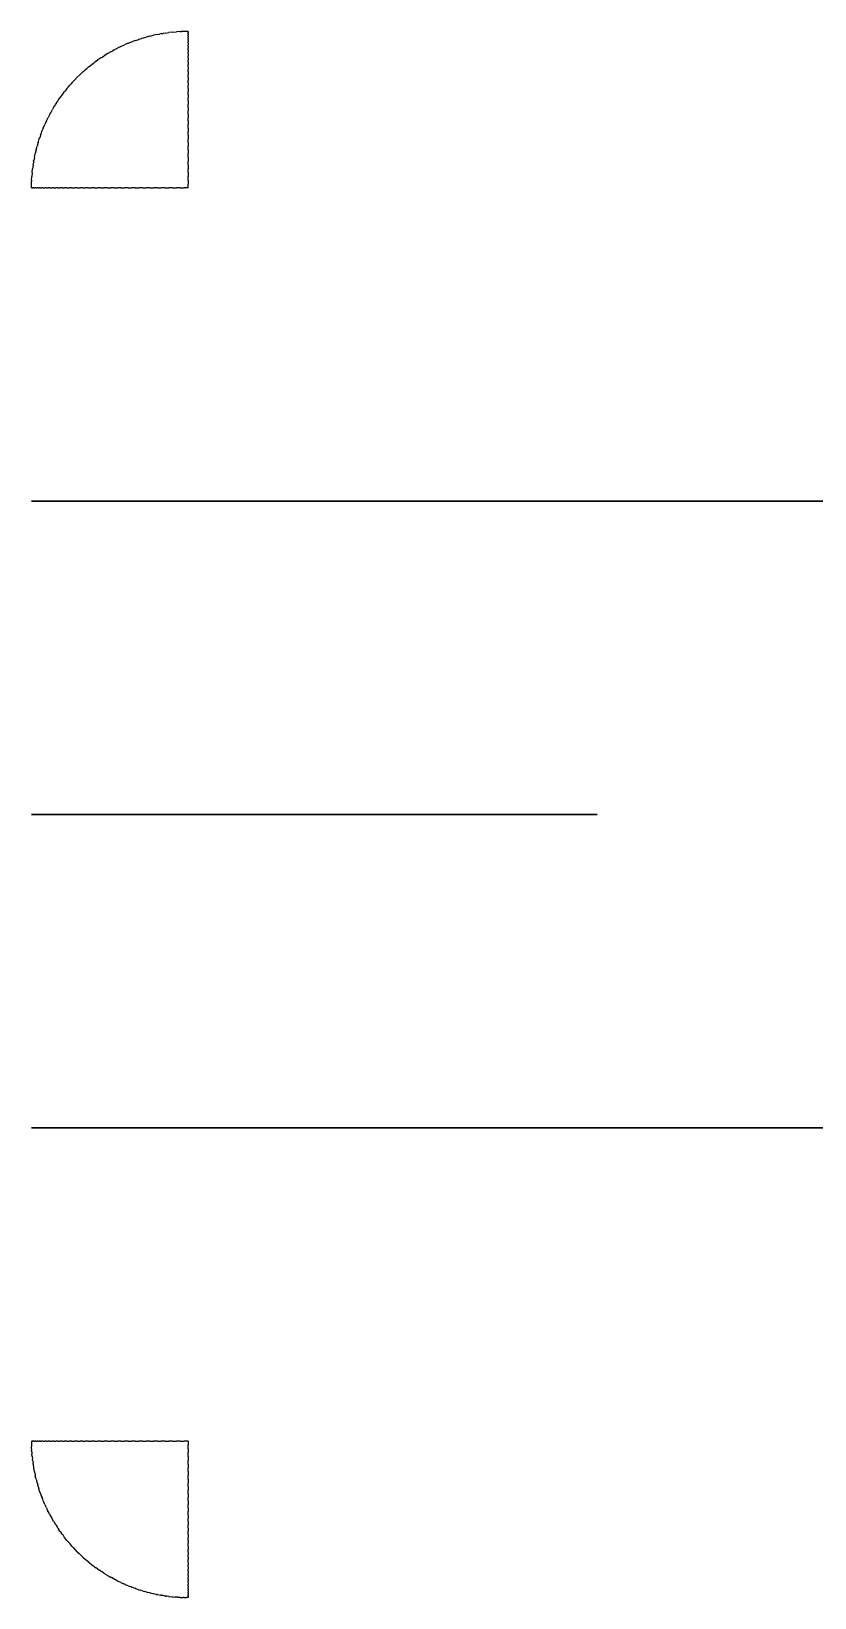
# Model space of a CAD drawing. Header units: metres. Extents: x 128 to 709, y -684 to -128.
# Drawn here: x 128.1 to 203.1, y -278.1 to -128.1 of the extents above; entities that cross this region are included whole.
import ezdxf

# ---------------------------------------------------------------- set-up
doc = ezdxf.new("R2010")
doc.units = ezdxf.units.M

msp = doc.modelspace()

# ---------------------------------------------------------------- linework, layer by layer
for p, q in [((138.07, -129), (138.34, -128.93)), ((138.34, -128.93), (138.42, -128.89)), ((138.42, -128.89), (138.69, -128.82)), ((138.77, -128.77), (138.69, -128.82)), ((138.77, -128.77), (139.13, -128.68)), ((139.48, -128.58), (139.13, -128.68)), ((139.48, -128.58), (139.84, -128.5)), ((140.2, -128.42), (139.84, -128.5)), ((140.2, -128.42), (140.39, -128.4)), ((140.56, -128.35), (140.39, -128.4)), ((140.56, -128.35), (140.76, -128.34)), ((140.93, -128.29), (140.76, -128.34)), ((140.93, -128.29), (141.29, -128.25)), ((141.66, -128.2), (141.29, -128.25)), ((141.66, -128.2), (142.03, -128.17)), ((142.39, -128.15), (142.03, -128.17)), ((142.39, -128.15), (142.5, -128.16)), ((142.76, -128.14), (142.5, -128.16)), ((143.13, -128.13), (142.76, -128.14)), ((143.13, -128.13), (143.13, -128.15)), ((143.13, -128.15), (143.13, -128.17)), ((143.13, -128.2), (143.13, -128.17)), ((143.13, -128.2), (143.13, -128.25)), ((143.13, -128.29), (143.13, -128.25)), ((143.13, -128.29), (143.13, -128.35)), ((143.13, -128.42), (143.13, -128.35)), ((143.13, -128.42), (143.13, -128.5)), ((143.13, -128.58), (143.13, -128.5)), ((143.13, -128.58), (143.13, -128.68)), ((143.13, -128.77), (143.13, -128.68)), ((143.13, -128.77), (143.13, -128.89)), ((143.13, -129), (143.13, -128.89)), ((134.86, -130.64), (135.11, -130.46)), ((135.17, -130.44), (135.11, -130.46)), ((135.42, -130.26), (135.17, -130.44)), ((135.42, -130.26), (135.61, -130.17)), ((135.74, -130.08), (135.61, -130.17)), ((135.74, -130.08), (135.93, -129.99)), ((136.06, -129.9), (135.93, -129.99)), ((136.06, -129.9), (136.39, -129.73)), ((136.71, -129.57), (136.39, -129.73)), ((136.71, -129.57), (137.05, -129.42)), ((137.39, -129.27), (137.05, -129.42)), ((137.39, -129.27), (137.51, -129.24)), ((137.51, -129.24), (137.73, -129.14)), ((137.73, -129.14), (137.86, -129.11)), ((138.07, -129), (137.86, -129.11)), ((143.13, -129), (143.13, -129.14)), ((143.13, -129.27), (143.13, -129.14)), ((143.13, -129.27), (143.13, -129.42)), ((143.13, -129.57), (143.13, -129.42)), ((143.13, -129.57), (143.13, -129.73)), ((143.13, -129.9), (143.13, -129.73)), ((143.13, -129.9), (143.13, -130.08)), ((143.13, -130.26), (143.13, -130.08)), ((143.13, -130.26), (143.13, -130.46)), ((143.13, -130.66), (143.13, -130.46)), ((133.05, -132.01), (133.17, -131.93)), ((133.33, -131.77), (133.17, -131.93)), ((133.33, -131.77), (133.45, -131.69)), ((133.61, -131.53), (133.45, -131.69)), ((133.61, -131.53), (133.85, -131.37)), ((133.85, -131.37), (133.9, -131.31)), ((133.9, -131.31), (134.14, -131.14)), ((134.19, -131.08), (134.14, -131.14)), ((134.19, -131.08), (134.49, -130.87)), ((134.79, -130.66), (134.49, -130.87)), ((134.79, -130.66), (134.86, -130.64)), ((143.13, -130.66), (143.13, -130.87)), ((143.13, -131.08), (143.13, -130.87)), ((143.13, -131.08), (143.13, -131.31)), ((143.13, -131.53), (143.13, -131.31)), ((143.13, -131.53), (143.13, -131.77)), ((143.13, -132.01), (143.13, -131.77)), ((131.53, -133.61), (131.69, -133.45)), ((131.69, -133.45), (131.77, -133.33)), ((131.77, -133.33), (131.93, -133.17)), ((132.01, -133.05), (131.93, -133.17)), ((132.01, -133.05), (132.27, -132.79)), ((132.52, -132.52), (132.27, -132.79)), ((132.52, -132.52), (132.79, -132.27)), ((133.05, -132.01), (132.79, -132.27)), ((143.13, -132.01), (143.13, -132.27)), ((143.13, -132.52), (143.13, -132.27)), ((143.13, -132.52), (143.13, -132.79)), ((143.13, -133.05), (143.13, -132.79)), ((143.13, -133.05), (143.13, -133.33)), ((143.13, -133.61), (143.13, -133.33)), ((130.46, -135.11), (130.64, -134.86)), ((130.66, -134.79), (130.64, -134.86)), ((130.66, -134.79), (130.87, -134.49)), ((131.08, -134.19), (130.87, -134.49)), ((131.08, -134.19), (131.14, -134.14)), ((131.14, -134.14), (131.31, -133.9)), ((131.31, -133.9), (131.37, -133.85)), ((131.53, -133.61), (131.37, -133.85)), ((143.13, -133.61), (143.13, -133.9)), ((143.13, -134.19), (143.13, -133.9)), ((143.13, -134.19), (143.13, -134.49)), ((143.13, -134.79), (143.13, -134.49)), ((143.13, -134.79), (143.13, -135.11)), ((129.57, -136.71), (129.73, -136.39)), ((129.9, -136.06), (129.73, -136.39)), ((129.9, -136.06), (129.99, -135.93)), ((129.99, -135.93), (130.08, -135.74)), ((130.08, -135.74), (130.17, -135.61)), ((130.26, -135.42), (130.17, -135.61)), ((130.26, -135.42), (130.44, -135.17)), ((130.44, -135.17), (130.46, -135.11)), ((143.13, -135.42), (143.13, -135.11)), ((143.13, -135.42), (143.13, -135.74)), ((143.13, -136.06), (143.13, -135.74)), ((143.13, -136.06), (143.13, -136.39)), ((143.13, -136.71), (143.13, -136.39)), ((129, -138.07), (129.11, -137.86)), ((129.11, -137.86), (129.14, -137.73)), ((129.14, -137.73), (129.24, -137.51)), ((129.27, -137.39), (129.24, -137.51)), ((129.27, -137.39), (129.42, -137.05)), ((129.57, -136.71), (129.42, -137.05)), ((143.13, -136.71), (143.13, -137.05)), ((143.13, -137.39), (143.13, -137.05)), ((143.13, -137.39), (143.13, -137.73)), ((143.13, -138.07), (143.13, -137.73)), ((128.58, -139.48), (128.5, -139.84)), ((128.58, -139.48), (128.68, -139.13)), ((128.77, -138.77), (128.68, -139.13)), ((128.77, -138.77), (128.82, -138.69)), ((128.82, -138.69), (128.89, -138.42)), ((128.89, -138.42), (128.93, -138.34)), ((129, -138.07), (128.93, -138.34)), ((143.13, -138.07), (143.13, -138.42)), ((143.13, -138.77), (143.13, -138.42)), ((143.13, -138.77), (143.13, -139.13)), ((143.13, -139.48), (143.13, -139.13)), ((143.13, -139.48), (143.13, -139.84)), ((128.29, -140.93), (128.25, -141.29)), ((128.29, -140.93), (128.34, -140.76)), ((128.35, -140.56), (128.34, -140.76)), ((128.35, -140.56), (128.4, -140.39)), ((128.42, -140.2), (128.4, -140.39)), ((128.42, -140.2), (128.5, -139.84)), ((143.13, -140.2), (143.13, -139.84)), ((143.13, -140.2), (143.13, -140.56)), ((143.13, -140.93), (143.13, -140.56)), ((143.13, -140.93), (143.13, -141.29)), ((128.15, -142.39), (128.17, -142.03)), ((128.15, -142.39), (128.16, -142.5)), ((128.2, -141.66), (128.17, -142.03)), ((128.2, -141.66), (128.25, -141.29)), ((143.13, -141.66), (143.13, -141.29)), ((143.13, -141.66), (143.13, -142.03)), ((143.13, -142.39), (143.13, -142.03)), ((143.13, -142.39), (143.13, -142.76)), ((128.13, -143.13), (128.14, -142.76)), ((128.13, -143.13), (128.15, -143.13)), ((128.14, -142.76), (128.16, -142.5)), ((128.15, -143.13), (128.17, -143.13)), ((128.2, -143.13), (128.17, -143.13)), ((128.2, -143.13), (128.25, -143.13)), ((128.29, -143.13), (128.25, -143.13)), ((128.29, -143.13), (128.35, -143.13)), ((128.42, -143.13), (128.35, -143.13)), ((128.42, -143.13), (128.5, -143.13)), ((128.58, -143.13), (128.5, -143.13)), ((128.58, -143.13), (128.68, -143.13)), ((128.77, -143.13), (128.68, -143.13)), ((128.77, -143.13), (128.89, -143.13)), ((129, -143.13), (128.89, -143.13)), ((129, -143.13), (129.14, -143.13)), ((129.27, -143.13), (129.14, -143.13)), ((129.27, -143.13), (129.42, -143.13)), ((129.57, -143.13), (129.42, -143.13)), ((129.57, -143.13), (129.73, -143.13)), ((129.9, -143.13), (129.73, -143.13)), ((129.9, -143.13), (130.08, -143.13)), ((130.26, -143.13), (130.08, -143.13)), ((130.26, -143.13), (130.46, -143.13)), ((130.66, -143.13), (130.46, -143.13)), ((130.66, -143.13), (130.87, -143.13)), ((131.08, -143.13), (130.87, -143.13)), ((131.08, -143.13), (131.31, -143.13)), ((131.53, -143.13), (131.31, -143.13)), ((131.53, -143.13), (131.77, -143.13)), ((132.01, -143.13), (131.77, -143.13)), ((132.01, -143.13), (132.27, -143.13)), ((132.52, -143.13), (132.27, -143.13)), ((132.52, -143.13), (132.79, -143.13)), ((133.05, -143.13), (132.79, -143.13)), ((133.05, -143.13), (133.33, -143.13)), ((133.61, -143.13), (133.33, -143.13)), ((133.61, -143.13), (133.9, -143.13)), ((134.19, -143.13), (133.9, -143.13)), ((134.19, -143.13), (134.49, -143.13)), ((134.79, -143.13), (134.49, -143.13)), ((134.79, -143.13), (135.11, -143.13)), ((135.42, -143.13), (135.11, -143.13)), ((135.42, -143.13), (135.74, -143.13)), ((136.06, -143.13), (135.74, -143.13)), ((136.06, -143.13), (136.39, -143.13)), ((136.71, -143.13), (136.39, -143.13)), ((136.71, -143.13), (137.05, -143.13)), ((137.39, -143.13), (137.05, -143.13)), ((137.39, -143.13), (137.73, -143.13)), ((138.07, -143.13), (137.73, -143.13)), ((138.07, -143.13), (138.42, -143.13)), ((138.77, -143.13), (138.42, -143.13)), ((138.77, -143.13), (139.13, -143.13)), ((139.48, -143.13), (139.13, -143.13)), ((139.48, -143.13), (139.84, -143.13)), ((140.2, -143.13), (139.84, -143.13)), ((140.2, -143.13), (140.56, -143.13)), ((140.93, -143.13), (140.56, -143.13)), ((140.93, -143.13), (141.29, -143.13)), ((141.66, -143.13), (141.29, -143.13)), ((141.66, -143.13), (142.03, -143.13)), ((142.39, -143.13), (142.03, -143.13)), ((142.39, -143.13), (142.76, -143.13)), ((143.13, -143.13), (142.76, -143.13)), ((143.13, -143.13), (143.13, -142.76)), ((128.13, -173.13), (128.15, -173.13)), ((129.9, -173.13), (128.13, -173.13)), ((128.15, -173.13), (128.16, -173.13)), ((128.16, -173.13), (128.17, -173.13)), ((128.17, -173.13), (128.19, -173.13)), ((128.19, -173.13), (128.2, -173.13)), ((128.2, -173.13), (128.22, -173.13)), ((128.22, -173.13), (128.25, -173.13)), ((128.25, -173.13), (128.27, -173.13)), ((128.27, -173.13), (128.29, -173.13)), ((128.29, -173.13), (128.32, -173.13)), ((128.32, -173.13), (128.35, -173.13)), ((128.35, -173.13), (128.38, -173.13)), ((128.38, -173.13), (128.42, -173.13)), ((128.42, -173.13), (128.46, -173.13)), ((128.46, -173.13), (128.5, -173.13)), ((128.5, -173.13), (128.54, -173.13)), ((128.54, -173.13), (128.58, -173.13)), ((128.58, -173.13), (128.63, -173.13)), ((128.63, -173.13), (128.68, -173.13)), ((128.68, -173.13), (128.72, -173.13)), ((128.72, -173.13), (128.77, -173.13)), ((128.77, -173.13), (128.83, -173.13)), ((128.83, -173.13), (128.89, -173.13)), ((128.89, -173.13), (128.95, -173.13)), ((128.95, -173.13), (129, -173.13)), ((129, -173.13), (129.07, -173.13)), ((129.07, -173.13), (129.14, -173.13)), ((129.14, -173.13), (129.2, -173.13)), ((129.2, -173.13), (129.27, -173.13)), ((129.27, -173.13), (129.34, -173.13)), ((129.34, -173.13), (129.42, -173.13)), ((129.42, -173.13), (129.49, -173.13)), ((129.49, -173.13), (129.57, -173.13)), ((129.57, -173.13), (129.65, -173.13)), ((129.65, -173.13), (129.73, -173.13)), ((129.73, -173.13), (129.82, -173.13)), ((129.82, -173.13), (129.9, -173.13)), ((129.9, -173.13), (129.99, -173.13)), ((131.88, -173.13), (129.9, -173.13)), ((129.99, -173.13), (130.08, -173.13)), ((130.08, -173.13), (130.17, -173.13)), ((130.17, -173.13), (130.26, -173.13)), ((130.26, -173.13), (130.36, -173.13)), ((130.36, -173.13), (130.46, -173.13)), ((130.46, -173.13), (130.56, -173.13)), ((130.56, -173.13), (130.66, -173.13)), ((130.66, -173.13), (130.76, -173.13)), ((130.76, -173.13), (130.87, -173.13)), ((130.87, -173.13), (130.97, -173.13)), ((130.97, -173.13), (131.08, -173.13)), ((131.08, -173.13), (131.19, -173.13)), ((131.19, -173.13), (131.31, -173.13)), ((131.31, -173.13), (131.42, -173.13)), ((131.42, -173.13), (131.53, -173.13)), ((131.53, -173.13), (131.65, -173.13)), ((131.65, -173.13), (131.77, -173.13)), ((131.77, -173.13), (131.89, -173.13)), ((133.86, -173.13), (131.88, -173.13)), ((131.89, -173.13), (132.01, -173.13)), ((132.01, -173.13), (132.14, -173.13)), ((132.14, -173.13), (132.27, -173.13)), ((132.27, -173.13), (132.39, -173.13)), ((132.39, -173.13), (132.52, -173.13)), ((132.52, -173.13), (132.65, -173.13)), ((132.65, -173.13), (132.79, -173.13)), ((132.79, -173.13), (132.92, -173.13)), ((132.92, -173.13), (133.05, -173.13)), ((133.05, -173.13), (133.19, -173.13)), ((133.19, -173.13), (133.33, -173.13)), ((133.33, -173.13), (133.47, -173.13)), ((133.47, -173.13), (133.61, -173.13)), ((133.61, -173.13), (133.76, -173.13)), ((133.76, -173.13), (133.9, -173.13)), ((135.63, -173.13), (133.86, -173.13)), ((133.9, -173.13), (134.05, -173.13)), ((134.05, -173.13), (134.19, -173.13)), ((134.19, -173.13), (134.34, -173.13)), ((134.34, -173.13), (134.49, -173.13)), ((134.49, -173.13), (134.64, -173.13)), ((134.64, -173.13), (134.79, -173.13)), ((134.79, -173.13), (134.95, -173.13)), ((134.95, -173.13), (135.11, -173.13)), ((135.11, -173.13), (135.26, -173.13)), ((135.26, -173.13), (135.42, -173.13)), ((135.42, -173.13), (135.58, -173.13)), ((135.58, -173.13), (135.74, -173.13)), ((156.48, -173.13), (135.63, -173.13)), ((135.74, -173.13), (135.9, -173.13)), ((135.9, -173.13), (136.06, -173.13)), ((136.06, -173.13), (136.22, -173.13)), ((136.22, -173.13), (136.39, -173.13)), ((136.39, -173.13), (136.55, -173.13)), ((136.55, -173.13), (136.71, -173.13)), ((136.71, -173.13), (136.88, -173.13)), ((136.88, -173.13), (137.05, -173.13)), ((137.05, -173.13), (137.22, -173.13)), ((137.22, -173.13), (137.39, -173.13)), ((137.39, -173.13), (137.56, -173.13)), ((137.56, -173.13), (137.73, -173.13)), ((137.73, -173.13), (137.9, -173.13)), ((137.9, -173.13), (138.07, -173.13)), ((138.07, -173.13), (138.25, -173.13)), ((138.25, -173.13), (138.42, -173.13)), ((138.42, -173.13), (138.6, -173.13)), ((138.6, -173.13), (138.77, -173.13)), ((138.77, -173.13), (138.95, -173.13)), ((138.95, -173.13), (139.13, -173.13)), ((139.13, -173.13), (139.31, -173.13)), ((139.31, -173.13), (139.48, -173.13)), ((139.48, -173.13), (139.66, -173.13)), ((139.66, -173.13), (139.84, -173.13)), ((139.84, -173.13), (140.02, -173.13)), ((140.02, -173.13), (140.2, -173.13)), ((140.2, -173.13), (140.38, -173.13)), ((140.38, -173.13), (140.56, -173.13)), ((140.56, -173.13), (140.75, -173.13)), ((140.75, -173.13), (140.93, -173.13)), ((140.93, -173.13), (141.11, -173.13)), ((141.11, -173.13), (141.29, -173.13)), ((141.29, -173.13), (141.48, -173.13)), ((141.48, -173.13), (141.66, -173.13)), ((141.66, -173.13), (141.84, -173.13)), ((141.84, -173.13), (142.03, -173.13)), ((142.03, -173.13), (142.21, -173.13)), ((142.21, -173.13), (142.39, -173.13)), ((142.39, -173.13), (142.58, -173.13)), ((142.58, -173.13), (142.76, -173.13)), ((142.76, -173.13), (142.94, -173.13)), ((142.94, -173.13), (143.13, -173.13)), ((143.13, -173.13), (162.59, -173.13)), ((158.96, -173.13), (156.48, -173.13)), ((161.41, -173.13), (158.96, -173.13)), ((161.43, -173.13), (161.41, -173.13)), ((161.67, -173.13), (161.43, -173.13)), ((161.7, -173.13), (161.67, -173.13)), ((161.74, -173.13), (161.7, -173.13)), ((161.99, -173.13), (161.74, -173.13)), ((162.03, -173.13), (161.99, -173.13)), ((162.07, -173.13), (162.03, -173.13)), ((162.34, -173.13), (162.07, -173.13)), ((162.38, -173.13), (162.34, -173.13)), ((162.43, -173.13), (162.38, -173.13)), ((162.71, -173.13), (162.43, -173.13)), ((162.59, -173.13), (162.71, -173.13)), ((162.71, -173.13), (162.84, -173.13)), ((162.76, -173.13), (162.71, -173.13)), ((162.81, -173.13), (162.76, -173.13)), ((163.11, -173.13), (162.81, -173.13)), ((162.84, -173.13), (163.11, -173.13)), ((163.11, -173.13), (163.12, -173.13)), ((163.16, -173.13), (163.11, -173.13)), ((163.12, -173.13), (163.41, -173.13)), ((163.23, -173.13), (163.16, -173.13)), ((163.53, -173.13), (163.23, -173.13)), ((163.41, -173.13), (163.43, -173.13)), ((163.43, -173.13), (163.73, -173.13)), ((163.6, -173.13), (163.53, -173.13)), ((163.67, -173.13), (163.6, -173.13)), ((163.98, -173.13), (163.67, -173.13)), ((163.73, -173.13), (163.75, -173.13)), ((163.75, -173.13), (163.76, -173.13)), ((163.76, -173.13), (164.08, -173.13)), ((164.05, -173.13), (163.98, -173.13)), ((164.12, -173.13), (164.05, -173.13)), ((164.08, -173.13), (164.1, -173.13)), ((164.1, -173.13), (164.12, -173.13)), ((164.12, -173.13), (164.45, -173.13)), ((164.45, -173.13), (164.12, -173.13)), ((164.45, -173.13), (164.48, -173.13)), ((164.54, -173.13), (164.45, -173.13)), ((164.48, -173.13), (164.51, -173.13)), ((164.51, -173.13), (164.85, -173.13)), ((164.63, -173.13), (164.54, -173.13)), ((164.96, -173.13), (164.63, -173.13)), ((164.85, -173.13), (164.88, -173.13)), ((164.88, -173.13), (164.92, -173.13)), ((164.92, -173.13), (165.27, -173.13)), ((165.05, -173.13), (164.96, -173.13)), ((165.14, -173.13), (165.05, -173.13)), ((165.48, -173.13), (165.14, -173.13)), ((165.27, -173.13), (165.31, -173.13)), ((165.31, -173.13), (165.35, -173.13)), ((165.35, -173.13), (165.72, -173.13)), ((165.58, -173.13), (165.48, -173.13)), ((165.69, -173.13), (165.58, -173.13)), ((166.03, -173.13), (165.69, -173.13)), ((165.72, -173.13), (165.76, -173.13)), ((165.76, -173.13), (165.81, -173.13)), ((165.81, -173.13), (166.19, -173.13)), ((166.14, -173.13), (166.03, -173.13)), ((166.25, -173.13), (166.14, -173.13)), ((166.19, -173.13), (166.24, -173.13)), ((166.24, -173.13), (166.3, -173.13)), ((166.6, -173.13), (166.25, -173.13)), ((166.3, -173.13), (166.68, -173.13)), ((166.72, -173.13), (166.6, -173.13)), ((166.68, -173.13), (166.74, -173.13)), ((166.84, -173.13), (166.72, -173.13)), ((166.74, -173.13), (166.8, -173.13)), ((166.8, -173.13), (167.19, -173.13)), ((167.19, -173.13), (166.84, -173.13)), ((167.19, -173.13), (167.26, -173.13)), ((167.32, -173.13), (167.19, -173.13)), ((167.26, -173.13), (167.33, -173.13)), ((167.45, -173.13), (167.32, -173.13)), ((167.33, -173.13), (167.72, -173.13)), ((167.8, -173.13), (167.45, -173.13)), ((167.72, -173.13), (167.8, -173.13)), ((167.8, -173.13), (167.88, -173.13)), ((167.93, -173.13), (167.8, -173.13)), ((167.88, -173.13), (168.27, -173.13)), ((168.08, -173.13), (167.93, -173.13)), ((168.42, -173.13), (168.08, -173.13)), ((168.27, -173.13), (168.36, -173.13)), ((168.36, -173.13), (168.45, -173.13)), ((168.57, -173.13), (168.42, -173.13)), ((168.45, -173.13), (168.84, -173.13)), ((168.72, -173.13), (168.57, -173.13)), ((169.07, -173.13), (168.72, -173.13)), ((168.84, -173.13), (168.94, -173.13)), ((168.94, -173.13), (169.03, -173.13)), ((169.03, -173.13), (169.43, -173.13)), ((169.22, -173.13), (169.07, -173.13)), ((169.38, -173.13), (169.22, -173.13)), ((169.72, -173.13), (169.38, -173.13)), ((169.43, -173.13), (169.53, -173.13)), ((169.53, -173.13), (169.64, -173.13)), ((169.64, -173.13), (170.03, -173.13)), ((169.89, -173.13), (169.72, -173.13)), ((170.05, -173.13), (169.89, -173.13)), ((170.03, -173.13), (170.14, -173.13)), ((170.39, -173.13), (170.05, -173.13)), ((170.14, -173.13), (170.25, -173.13)), ((170.25, -173.13), (170.64, -173.13)), ((170.56, -173.13), (170.39, -173.13)), ((170.73, -173.13), (170.56, -173.13)), ((170.64, -173.13), (170.76, -173.13)), ((171.07, -173.13), (170.73, -173.13)), ((170.76, -173.13), (170.88, -173.13)), ((170.88, -173.13), (171.26, -173.13)), ((171.25, -173.13), (171.07, -173.13)), ((171.42, -173.13), (171.25, -173.13)), ((171.26, -173.13), (171.39, -173.13)), ((171.39, -173.13), (171.51, -173.13)), ((171.76, -173.13), (171.42, -173.13)), ((171.51, -173.13), (171.9, -173.13)), ((171.94, -173.13), (171.76, -173.13)), ((171.9, -173.13), (172.03, -173.13)), ((172.12, -173.13), (171.94, -173.13)), ((172.03, -173.13), (172.16, -173.13)), ((172.45, -173.13), (172.12, -173.13)), ((172.16, -173.13), (172.53, -173.13)), ((172.63, -173.13), (172.45, -173.13)), ((172.53, -173.13), (172.67, -173.13)), ((172.82, -173.13), (172.63, -173.13)), ((172.67, -173.13), (172.8, -173.13)), ((172.8, -173.13), (173.17, -173.13)), ((173.14, -173.13), (172.82, -173.13)), ((173.33, -173.13), (173.14, -173.13)), ((173.17, -173.13), (173.31, -173.13)), ((173.31, -173.13), (173.45, -173.13)), ((173.51, -173.13), (173.33, -173.13)), ((173.45, -173.13), (173.81, -173.13)), ((173.83, -173.13), (173.51, -173.13)), ((173.81, -173.13), (173.95, -173.13)), ((174.02, -173.13), (173.83, -173.13)), ((173.95, -173.13), (174.1, -173.13)), ((174.21, -173.13), (174.02, -173.13)), ((174.1, -173.13), (174.45, -173.13)), ((174.51, -173.13), (174.21, -173.13)), ((174.45, -173.13), (174.59, -173.13)), ((174.7, -173.13), (174.51, -173.13)), ((174.59, -173.13), (174.74, -173.13)), ((174.89, -173.13), (174.7, -173.13)), ((174.74, -173.13), (175.08, -173.13)), ((175.19, -173.13), (174.89, -173.13)), ((175.08, -173.13), (175.22, -173.13)), ((175.38, -173.13), (175.19, -173.13)), ((175.22, -173.13), (175.37, -173.13)), ((175.37, -173.13), (175.7, -173.13)), ((175.57, -173.13), (175.38, -173.13)), ((175.86, -173.13), (175.57, -173.13)), ((175.7, -173.13), (175.84, -173.13)), ((175.84, -173.13), (175.99, -173.13)), ((176.05, -173.13), (175.86, -173.13)), ((175.99, -173.13), (176.31, -173.13)), ((176.23, -173.13), (176.05, -173.13)), ((176.51, -173.13), (176.23, -173.13)), ((176.31, -173.13), (176.45, -173.13)), ((176.45, -173.13), (176.59, -173.13)), ((176.7, -173.13), (176.51, -173.13)), ((176.59, -173.13), (176.9, -173.13)), ((176.88, -173.13), (176.7, -173.13)), ((177.15, -173.13), (176.88, -173.13)), ((176.9, -173.13), (177.04, -173.13)), ((177.04, -173.13), (177.18, -173.13)), ((177.33, -173.13), (177.15, -173.13)), ((177.18, -173.13), (177.47, -173.13)), ((177.51, -173.13), (177.33, -173.13)), ((177.47, -173.13), (177.61, -173.13)), ((177.76, -173.13), (177.51, -173.13)), ((177.61, -173.13), (177.75, -173.13)), ((177.75, -173.13), (178.03, -173.13)), ((177.94, -173.13), (177.76, -173.13)), ((178.11, -173.13), (177.94, -173.13)), ((178.03, -173.13), (178.16, -173.13)), ((178.35, -173.13), (178.11, -173.13)), ((178.16, -173.13), (178.29, -173.13)), ((178.29, -173.13), (178.56, -173.13)), ((178.53, -173.13), (178.35, -173.13)), ((178.69, -173.13), (178.53, -173.13)), ((178.56, -173.13), (178.68, -173.13)), ((178.68, -173.13), (178.8, -173.13)), ((178.92, -173.13), (178.69, -173.13)), ((178.8, -173.13), (179.06, -173.13)), ((179.09, -173.13), (178.92, -173.13)), ((179.06, -173.13), (179.18, -173.13)), ((179.24, -173.13), (179.09, -173.13)), ((179.18, -173.13), (179.29, -173.13)), ((179.46, -173.13), (179.24, -173.13)), ((179.29, -173.13), (179.53, -173.13)), ((179.62, -173.13), (179.46, -173.13)), ((179.53, -173.13), (179.64, -173.13)), ((179.76, -173.13), (179.62, -173.13)), ((179.64, -173.13), (220.38, -173.13)), ((179.97, -173.13), (179.76, -173.13)), ((180.12, -173.13), (179.97, -173.13)), ((219.45, -173.13), (180.12, -173.13)), ((128.13, -203.13), (128.14, -203.13)), ((131.66, -203.13), (128.13, -203.13)), ((128.14, -203.13), (128.17, -203.13)), ((128.17, -203.13), (128.2, -203.13)), ((128.2, -203.13), (128.25, -203.13)), ((128.25, -203.13), (128.29, -203.13)), ((128.29, -203.13), (128.35, -203.13)), ((128.35, -203.13), (128.42, -203.13)), ((128.42, -203.13), (128.5, -203.13)), ((128.5, -203.13), (128.58, -203.13)), ((128.58, -203.13), (128.68, -203.13)), ((128.68, -203.13), (128.77, -203.13)), ((128.77, -203.13), (128.89, -203.13)), ((128.89, -203.13), (129, -203.13)), ((129, -203.13), (129.14, -203.13)), ((129.14, -203.13), (129.27, -203.13)), ((129.27, -203.13), (129.42, -203.13)), ((129.42, -203.13), (129.57, -203.13)), ((129.57, -203.13), (129.73, -203.13)), ((129.73, -203.13), (129.9, -203.13)), ((129.9, -203.13), (130.08, -203.13)), ((130.08, -203.13), (130.26, -203.13)), ((130.26, -203.13), (130.46, -203.13)), ((130.46, -203.13), (130.66, -203.13)), ((130.66, -203.13), (130.87, -203.13)), ((130.87, -203.13), (131.08, -203.13)), ((131.08, -203.13), (131.31, -203.13)), ((131.31, -203.13), (131.53, -203.13)), ((131.53, -203.13), (131.77, -203.13)), ((131.88, -203.13), (131.66, -203.13)), ((131.77, -203.13), (132.01, -203.13)), ((135.63, -203.13), (131.88, -203.13)), ((132.01, -203.13), (132.27, -203.13)), ((132.27, -203.13), (132.52, -203.13)), ((132.52, -203.13), (132.79, -203.13)), ((132.79, -203.13), (133.05, -203.13)), ((133.05, -203.13), (133.33, -203.13)), ((133.33, -203.13), (133.61, -203.13)), ((133.61, -203.13), (133.9, -203.13)), ((133.9, -203.13), (134.19, -203.13)), ((134.19, -203.13), (134.49, -203.13)), ((134.49, -203.13), (134.79, -203.13)), ((134.79, -203.13), (135.11, -203.13)), ((135.11, -203.13), (135.42, -203.13)), ((135.42, -203.13), (135.74, -203.13)), ((158.96, -203.13), (135.63, -203.13)), ((135.74, -203.13), (136.06, -203.13)), ((136.06, -203.13), (136.39, -203.13)), ((136.39, -203.13), (136.71, -203.13)), ((136.71, -203.13), (137.05, -203.13)), ((137.05, -203.13), (137.39, -203.13)), ((137.39, -203.13), (137.73, -203.13)), ((137.73, -203.13), (138.07, -203.13)), ((138.07, -203.13), (138.42, -203.13)), ((138.42, -203.13), (138.77, -203.13)), ((138.77, -203.13), (139.13, -203.13)), ((139.13, -203.13), (139.48, -203.13)), ((139.48, -203.13), (139.84, -203.13)), ((139.84, -203.13), (140.2, -203.13)), ((140.2, -203.13), (140.56, -203.13)), ((140.56, -203.13), (140.93, -203.13)), ((140.93, -203.13), (141.29, -203.13)), ((141.29, -203.13), (141.66, -203.13)), ((141.66, -203.13), (142.03, -203.13)), ((142.03, -203.13), (142.39, -203.13)), ((142.39, -203.13), (142.76, -203.13)), ((142.76, -203.13), (143.13, -203.13)), ((143.13, -203.13), (162.71, -203.13)), ((182.03, -203.13), (158.96, -203.13)), ((162.71, -203.13), (182.04, -203.13)), ((182.3, -203.13), (182.03, -203.13)), ((182.04, -203.13), (182.3, -203.13)), ((128.13, -233.13), (128.15, -233.13)), ((129.9, -233.13), (128.13, -233.13)), ((128.15, -233.13), (128.16, -233.13)), ((128.16, -233.13), (128.17, -233.13)), ((128.17, -233.13), (128.19, -233.13)), ((128.19, -233.13), (128.2, -233.13)), ((128.2, -233.13), (128.22, -233.13)), ((128.22, -233.13), (128.25, -233.13)), ((128.25, -233.13), (128.27, -233.13)), ((128.27, -233.13), (128.29, -233.13)), ((128.29, -233.13), (128.32, -233.13)), ((128.32, -233.13), (128.35, -233.13)), ((128.35, -233.13), (128.38, -233.13)), ((128.38, -233.13), (128.42, -233.13)), ((128.42, -233.13), (128.46, -233.13)), ((128.46, -233.13), (128.5, -233.13)), ((128.5, -233.13), (128.54, -233.13)), ((128.54, -233.13), (128.58, -233.13)), ((128.58, -233.13), (128.63, -233.13)), ((128.63, -233.13), (128.68, -233.13)), ((128.68, -233.13), (128.72, -233.13)), ((128.72, -233.13), (128.77, -233.13)), ((128.77, -233.13), (128.83, -233.13)), ((128.83, -233.13), (128.89, -233.13)), ((128.89, -233.13), (128.95, -233.13)), ((128.95, -233.13), (129, -233.13)), ((129, -233.13), (129.07, -233.13)), ((129.07, -233.13), (129.14, -233.13)), ((129.14, -233.13), (129.2, -233.13)), ((129.2, -233.13), (129.27, -233.13)), ((129.27, -233.13), (129.34, -233.13)), ((129.34, -233.13), (129.42, -233.13)), ((129.42, -233.13), (129.49, -233.13)), ((129.49, -233.13), (129.57, -233.13)), ((129.57, -233.13), (129.65, -233.13)), ((129.65, -233.13), (129.73, -233.13)), ((129.73, -233.13), (129.82, -233.13)), ((129.82, -233.13), (129.9, -233.13)), ((129.9, -233.13), (129.99, -233.13)), ((131.88, -233.13), (129.9, -233.13)), ((129.99, -233.13), (130.08, -233.13)), ((130.08, -233.13), (130.17, -233.13)), ((130.17, -233.13), (130.26, -233.13)), ((130.26, -233.13), (130.36, -233.13)), ((130.36, -233.13), (130.46, -233.13)), ((130.46, -233.13), (130.56, -233.13)), ((130.56, -233.13), (130.66, -233.13)), ((130.66, -233.13), (130.76, -233.13)), ((130.76, -233.13), (130.87, -233.13)), ((130.87, -233.13), (130.97, -233.13)), ((130.97, -233.13), (131.08, -233.13)), ((131.08, -233.13), (131.19, -233.13)), ((131.19, -233.13), (131.31, -233.13)), ((131.31, -233.13), (131.42, -233.13)), ((131.42, -233.13), (131.53, -233.13)), ((131.53, -233.13), (131.65, -233.13)), ((131.65, -233.13), (131.77, -233.13)), ((131.77, -233.13), (131.89, -233.13)), ((133.42, -233.13), (131.88, -233.13)), ((131.89, -233.13), (132.01, -233.13)), ((132.01, -233.13), (132.14, -233.13)), ((132.14, -233.13), (132.27, -233.13)), ((132.27, -233.13), (132.39, -233.13)), ((132.39, -233.13), (132.52, -233.13)), ((132.52, -233.13), (132.65, -233.13)), ((132.65, -233.13), (132.79, -233.13)), ((132.79, -233.13), (132.92, -233.13)), ((132.92, -233.13), (133.05, -233.13)), ((133.05, -233.13), (133.19, -233.13)), ((133.19, -233.13), (133.33, -233.13)), ((133.33, -233.13), (133.47, -233.13)), ((135.63, -233.13), (133.42, -233.13)), ((133.47, -233.13), (133.61, -233.13)), ((133.61, -233.13), (133.76, -233.13)), ((133.76, -233.13), (133.9, -233.13)), ((133.9, -233.13), (134.05, -233.13)), ((134.05, -233.13), (134.19, -233.13)), ((134.19, -233.13), (134.34, -233.13)), ((134.34, -233.13), (134.49, -233.13)), ((134.49, -233.13), (134.64, -233.13)), ((134.64, -233.13), (134.79, -233.13)), ((134.79, -233.13), (134.95, -233.13)), ((134.95, -233.13), (135.11, -233.13)), ((135.11, -233.13), (135.26, -233.13)), ((135.26, -233.13), (135.42, -233.13)), ((135.42, -233.13), (135.58, -233.13)), ((135.58, -233.13), (135.74, -233.13)), ((156.25, -233.13), (135.63, -233.13)), ((135.74, -233.13), (135.9, -233.13)), ((135.9, -233.13), (136.06, -233.13)), ((136.06, -233.13), (136.22, -233.13)), ((136.22, -233.13), (136.39, -233.13)), ((136.39, -233.13), (136.55, -233.13)), ((136.55, -233.13), (136.71, -233.13)), ((136.71, -233.13), (136.88, -233.13)), ((136.88, -233.13), (137.05, -233.13)), ((137.05, -233.13), (137.22, -233.13)), ((137.22, -233.13), (137.39, -233.13)), ((137.39, -233.13), (137.56, -233.13)), ((137.56, -233.13), (137.73, -233.13)), ((137.73, -233.13), (137.9, -233.13)), ((137.9, -233.13), (138.07, -233.13)), ((138.07, -233.13), (138.25, -233.13)), ((138.25, -233.13), (138.42, -233.13)), ((138.42, -233.13), (138.6, -233.13)), ((138.6, -233.13), (138.77, -233.13)), ((138.77, -233.13), (138.95, -233.13)), ((138.95, -233.13), (139.13, -233.13)), ((139.13, -233.13), (139.31, -233.13)), ((139.31, -233.13), (139.48, -233.13)), ((139.48, -233.13), (139.66, -233.13)), ((139.66, -233.13), (139.84, -233.13)), ((139.84, -233.13), (140.02, -233.13)), ((140.02, -233.13), (140.2, -233.13)), ((140.2, -233.13), (140.38, -233.13)), ((140.38, -233.13), (140.56, -233.13)), ((140.56, -233.13), (140.75, -233.13)), ((140.75, -233.13), (140.93, -233.13)), ((140.93, -233.13), (141.11, -233.13)), ((141.11, -233.13), (141.29, -233.13)), ((141.29, -233.13), (141.48, -233.13)), ((141.48, -233.13), (141.66, -233.13)), ((141.66, -233.13), (141.84, -233.13)), ((141.84, -233.13), (142.03, -233.13)), ((142.03, -233.13), (142.21, -233.13)), ((142.21, -233.13), (142.39, -233.13)), ((142.39, -233.13), (142.58, -233.13)), ((142.58, -233.13), (142.76, -233.13)), ((142.76, -233.13), (142.94, -233.13)), ((142.94, -233.13), (143.13, -233.13)), ((143.13, -233.13), (162.59, -233.13)), ((158.96, -233.13), (156.25, -233.13)), ((161.7, -233.13), (158.96, -233.13)), ((161.73, -233.13), (161.7, -233.13)), ((161.96, -233.13), (161.73, -233.13)), ((162, -233.13), (161.96, -233.13)), ((162.04, -233.13), (162, -233.13)), ((162.29, -233.13), (162.04, -233.13)), ((162.33, -233.13), (162.29, -233.13)), ((162.38, -233.13), (162.33, -233.13)), ((162.64, -233.13), (162.38, -233.13)), ((162.59, -233.13), (162.71, -233.13)), ((162.69, -233.13), (162.64, -233.13)), ((162.74, -233.13), (162.69, -233.13)), ((162.71, -233.13), (162.83, -233.13)), ((163.02, -233.13), (162.74, -233.13)), ((162.83, -233.13), (163.09, -233.13)), ((163.08, -233.13), (163.02, -233.13)), ((163.14, -233.13), (163.08, -233.13)), ((163.09, -233.13), (163.37, -233.13)), ((163.43, -233.13), (163.14, -233.13)), ((163.37, -233.13), (163.38, -233.13)), ((163.38, -233.13), (163.39, -233.13)), ((163.39, -233.13), (163.67, -233.13)), ((163.49, -233.13), (163.43, -233.13)), ((163.56, -233.13), (163.49, -233.13)), ((163.86, -233.13), (163.56, -233.13)), ((163.67, -233.13), (163.69, -233.13)), ((163.69, -233.13), (163.7, -233.13)), ((163.7, -233.13), (164.01, -233.13)), ((163.93, -233.13), (163.86, -233.13)), ((164.01, -233.13), (163.93, -233.13)), ((164.01, -233.13), (164.02, -233.13)), ((164.32, -233.13), (164.01, -233.13)), ((164.02, -233.13), (164.04, -233.13)), ((164.04, -233.13), (164.36, -233.13)), ((164.4, -233.13), (164.32, -233.13)), ((164.36, -233.13), (164.38, -233.13)), ((164.38, -233.13), (164.41, -233.13)), ((164.49, -233.13), (164.4, -233.13)), ((164.41, -233.13), (164.74, -233.13)), ((164.81, -233.13), (164.49, -233.13)), ((164.74, -233.13), (164.77, -233.13)), ((164.77, -233.13), (164.81, -233.13)), ((164.81, -233.13), (165.15, -233.13)), ((164.89, -233.13), (164.81, -233.13)), ((164.99, -233.13), (164.89, -233.13)), ((165.31, -233.13), (164.99, -233.13)), ((165.15, -233.13), (165.18, -233.13)), ((165.18, -233.13), (165.22, -233.13)), ((165.22, -233.13), (165.58, -233.13)), ((165.41, -233.13), (165.31, -233.13)), ((165.52, -233.13), (165.41, -233.13)), ((165.85, -233.13), (165.52, -233.13)), ((165.58, -233.13), (165.62, -233.13)), ((165.62, -233.13), (165.67, -233.13)), ((165.67, -233.13), (166.03, -233.13)), ((165.96, -233.13), (165.85, -233.13)), ((166.09, -233.13), (165.96, -233.13)), ((166.03, -233.13), (166.09, -233.13)), ((166.09, -233.13), (166.14, -233.13)), ((166.41, -233.13), (166.09, -233.13)), ((166.14, -233.13), (166.51, -233.13)), ((166.53, -233.13), (166.41, -233.13)), ((166.51, -233.13), (166.57, -233.13)), ((166.65, -233.13), (166.53, -233.13)), ((166.57, -233.13), (166.64, -233.13)), ((166.64, -233.13), (167.01, -233.13)), ((166.99, -233.13), (166.65, -233.13)), ((167.12, -233.13), (166.99, -233.13)), ((167.01, -233.13), (167.08, -233.13)), ((167.08, -233.13), (167.15, -233.13)), ((167.25, -233.13), (167.12, -233.13)), ((167.15, -233.13), (167.53, -233.13)), ((167.59, -233.13), (167.25, -233.13)), ((167.53, -233.13), (167.61, -233.13)), ((167.73, -233.13), (167.59, -233.13)), ((167.61, -233.13), (167.69, -233.13)), ((167.69, -233.13), (168.08, -233.13)), ((167.87, -233.13), (167.73, -233.13)), ((168.21, -233.13), (167.87, -233.13)), ((168.08, -233.13), (168.17, -233.13)), ((168.17, -233.13), (168.26, -233.13)), ((168.36, -233.13), (168.21, -233.13)), ((168.26, -233.13), (168.64, -233.13)), ((168.51, -233.13), (168.36, -233.13)), ((168.85, -233.13), (168.51, -233.13)), ((168.64, -233.13), (168.74, -233.13)), ((168.74, -233.13), (168.84, -233.13)), ((168.84, -233.13), (169.23, -233.13)), ((169.01, -233.13), (168.85, -233.13)), ((169.17, -233.13), (169.01, -233.13)), ((169.51, -233.13), (169.17, -233.13)), ((169.23, -233.13), (169.33, -233.13)), ((169.33, -233.13), (169.44, -233.13)), ((169.44, -233.13), (169.83, -233.13)), ((169.67, -233.13), (169.51, -233.13)), ((169.84, -233.13), (169.67, -233.13)), ((169.83, -233.13), (169.94, -233.13)), ((170.18, -233.13), (169.84, -233.13)), ((169.94, -233.13), (170.05, -233.13)), ((170.05, -233.13), (170.44, -233.13)), ((170.35, -233.13), (170.18, -233.13)), ((170.52, -233.13), (170.35, -233.13)), ((170.44, -233.13), (170.56, -233.13)), ((170.86, -233.13), (170.52, -233.13)), ((170.56, -233.13), (170.68, -233.13)), ((170.68, -233.13), (171.07, -233.13)), ((171.04, -233.13), (170.86, -233.13)), ((171.22, -233.13), (171.04, -233.13)), ((171.07, -233.13), (171.19, -233.13)), ((171.19, -233.13), (171.32, -233.13)), ((171.55, -233.13), (171.22, -233.13)), ((171.32, -233.13), (171.7, -233.13)), ((171.74, -233.13), (171.55, -233.13)), ((171.7, -233.13), (171.84, -233.13)), ((171.92, -233.13), (171.74, -233.13)), ((171.84, -233.13), (171.97, -233.13)), ((172.25, -233.13), (171.92, -233.13)), ((171.97, -233.13), (172.35, -233.13)), ((172.44, -233.13), (172.25, -233.13)), ((172.35, -233.13), (172.49, -233.13)), ((172.63, -233.13), (172.44, -233.13)), ((172.49, -233.13), (172.63, -233.13)), ((172.63, -233.13), (173, -233.13)), ((172.95, -233.13), (172.63, -233.13)), ((173.15, -233.13), (172.95, -233.13)), ((173, -233.13), (173.15, -233.13)), ((173.15, -233.13), (173.29, -233.13)), ((173.34, -233.13), (173.15, -233.13)), ((173.29, -233.13), (173.65, -233.13)), ((173.65, -233.13), (173.34, -233.13)), ((173.65, -233.13), (173.8, -233.13)), ((173.85, -233.13), (173.65, -233.13)), ((173.8, -233.13), (173.95, -233.13)), ((174.05, -233.13), (173.85, -233.13)), ((173.95, -233.13), (174.31, -233.13)), ((174.36, -233.13), (174.05, -233.13)), ((174.31, -233.13), (174.46, -233.13)), ((174.56, -233.13), (174.36, -233.13)), ((174.46, -233.13), (174.61, -233.13)), ((174.76, -233.13), (174.56, -233.13)), ((174.61, -233.13), (174.96, -233.13)), ((175.05, -233.13), (174.76, -233.13)), ((174.96, -233.13), (175.11, -233.13)), ((175.26, -233.13), (175.05, -233.13)), ((175.11, -233.13), (175.27, -233.13)), ((175.46, -233.13), (175.26, -233.13)), ((175.27, -233.13), (175.6, -233.13)), ((175.74, -233.13), (175.46, -233.13)), ((175.6, -233.13), (175.76, -233.13)), ((175.95, -233.13), (175.74, -233.13)), ((175.76, -233.13), (175.91, -233.13)), ((175.91, -233.13), (176.23, -233.13)), ((176.15, -233.13), (175.95, -233.13)), ((176.42, -233.13), (176.15, -233.13)), ((176.23, -233.13), (176.39, -233.13)), ((176.39, -233.13), (176.54, -233.13)), ((176.63, -233.13), (176.42, -233.13)), ((176.54, -233.13), (176.86, -233.13)), ((176.82, -233.13), (176.63, -233.13)), ((177.09, -233.13), (176.82, -233.13)), ((176.86, -233.13), (177.01, -233.13)), ((177.01, -233.13), (177.16, -233.13)), ((177.29, -233.13), (177.09, -233.13)), ((177.16, -233.13), (177.46, -233.13)), ((177.48, -233.13), (177.29, -233.13)), ((177.46, -233.13), (177.61, -233.13)), ((177.74, -233.13), (177.48, -233.13)), ((177.61, -233.13), (177.76, -233.13)), ((177.93, -233.13), (177.74, -233.13)), ((177.76, -233.13), (178.05, -233.13)), ((178.12, -233.13), (177.93, -233.13)), ((178.05, -233.13), (178.19, -233.13)), ((178.36, -233.13), (178.12, -233.13)), ((178.19, -233.13), (178.34, -233.13)), ((178.34, -233.13), (178.61, -233.13)), ((178.55, -233.13), (178.36, -233.13)), ((178.73, -233.13), (178.55, -233.13)), ((178.61, -233.13), (178.75, -233.13)), ((178.97, -233.13), (178.73, -233.13)), ((178.75, -233.13), (178.89, -233.13)), ((178.89, -233.13), (179.15, -233.13)), ((179.15, -233.13), (178.97, -233.13)), ((179.15, -233.13), (179.28, -233.13)), ((179.32, -233.13), (179.15, -233.13)), ((179.28, -233.13), (179.41, -233.13)), ((179.54, -233.13), (179.32, -233.13)), ((179.41, -233.13), (179.66, -233.13)), ((179.72, -233.13), (179.54, -233.13)), ((179.66, -233.13), (179.79, -233.13)), ((179.88, -233.13), (179.72, -233.13)), ((179.79, -233.13), (179.91, -233.13)), ((180.09, -233.13), (179.88, -233.13)), ((179.91, -233.13), (180.14, -233.13)), ((180.25, -233.13), (180.09, -233.13)), ((180.14, -233.13), (180.25, -233.13)), ((180.25, -233.13), (219.66, -233.13)), ((180.41, -233.13), (180.25, -233.13)), ((180.61, -233.13), (180.41, -233.13)), ((180.76, -233.13), (180.61, -233.13)), ((218.71, -233.13), (180.76, -233.13)), ((128.13, -263.13), (128.15, -263.13)), ((128.13, -263.13), (128.14, -263.5)), ((128.14, -263.5), (128.16, -263.64)), ((128.15, -263.13), (128.17, -263.13)), ((128.15, -263.86), (128.16, -263.64)), ((128.15, -263.86), (128.16, -264.01)), ((128.2, -263.13), (128.17, -263.13)), ((128.2, -263.13), (128.25, -263.13)), ((128.29, -263.13), (128.25, -263.13)), ((128.29, -263.13), (128.35, -263.13)), ((128.42, -263.13), (128.35, -263.13)), ((128.42, -263.13), (128.5, -263.13)), ((128.58, -263.13), (128.5, -263.13)), ((128.58, -263.13), (128.68, -263.13)), ((128.77, -263.13), (128.68, -263.13)), ((128.77, -263.13), (128.89, -263.13)), ((129, -263.13), (128.89, -263.13)), ((129, -263.13), (129.14, -263.13)), ((129.27, -263.13), (129.14, -263.13)), ((129.27, -263.13), (129.42, -263.13)), ((129.57, -263.13), (129.42, -263.13)), ((129.57, -263.13), (129.73, -263.13)), ((129.9, -263.13), (129.73, -263.13)), ((129.9, -263.13), (130.08, -263.13)), ((130.26, -263.13), (130.08, -263.13)), ((130.26, -263.13), (130.46, -263.13)), ((130.66, -263.13), (130.46, -263.13)), ((130.66, -263.13), (130.87, -263.13)), ((131.08, -263.13), (130.87, -263.13)), ((131.08, -263.13), (131.31, -263.13)), ((131.53, -263.13), (131.31, -263.13)), ((131.53, -263.13), (131.77, -263.13)), ((132.01, -263.13), (131.77, -263.13)), ((132.01, -263.13), (132.27, -263.13)), ((132.52, -263.13), (132.27, -263.13)), ((132.52, -263.13), (132.79, -263.13)), ((133.05, -263.13), (132.79, -263.13)), ((133.05, -263.13), (133.33, -263.13)), ((133.61, -263.13), (133.33, -263.13)), ((133.61, -263.13), (133.9, -263.13)), ((134.19, -263.13), (133.9, -263.13)), ((134.19, -263.13), (134.49, -263.13)), ((134.79, -263.13), (134.49, -263.13)), ((134.79, -263.13), (135.11, -263.13)), ((135.42, -263.13), (135.11, -263.13)), ((135.42, -263.13), (135.74, -263.13)), ((136.06, -263.13), (135.74, -263.13)), ((136.06, -263.13), (136.39, -263.13)), ((136.71, -263.13), (136.39, -263.13)), ((136.71, -263.13), (137.05, -263.13)), ((137.39, -263.13), (137.05, -263.13)), ((137.39, -263.13), (137.73, -263.13)), ((138.07, -263.13), (137.73, -263.13)), ((138.07, -263.13), (138.42, -263.13)), ((138.77, -263.13), (138.42, -263.13)), ((138.77, -263.13), (139.13, -263.13)), ((139.48, -263.13), (139.13, -263.13)), ((139.48, -263.13), (139.84, -263.13)), ((140.2, -263.13), (139.84, -263.13)), ((140.2, -263.13), (140.56, -263.13)), ((140.93, -263.13), (140.56, -263.13)), ((140.93, -263.13), (141.29, -263.13)), ((141.66, -263.13), (141.29, -263.13)), ((141.66, -263.13), (142.03, -263.13)), ((142.39, -263.13), (142.03, -263.13)), ((142.39, -263.13), (142.76, -263.13)), ((143.13, -263.13), (142.76, -263.13)), ((143.13, -263.13), (143.13, -263.5)), ((143.13, -263.86), (143.13, -263.5)), ((143.13, -263.86), (143.13, -264.23)), ((128.17, -264.15), (128.16, -264.01)), ((128.17, -264.15), (128.17, -264.23)), ((128.17, -264.23), (128.19, -264.38)), ((128.2, -264.6), (128.19, -264.38)), ((128.2, -264.6), (128.25, -264.88)), ((128.25, -264.96), (128.25, -264.88)), ((128.25, -264.96), (128.3, -265.25)), ((128.29, -265.33), (128.3, -265.25)), ((128.29, -265.33), (128.35, -265.69)), ((143.13, -264.6), (143.13, -264.23)), ((143.13, -264.6), (143.13, -264.96)), ((143.13, -265.33), (143.13, -264.96)), ((143.13, -265.33), (143.13, -265.69)), ((128.35, -265.69), (128.37, -265.75)), ((128.42, -266.05), (128.37, -265.75)), ((128.42, -266.05), (128.43, -266.12)), ((128.45, -266.18), (128.43, -266.12)), ((128.45, -266.18), (128.5, -266.41)), ((128.5, -266.41), (128.51, -266.48)), ((128.58, -266.77), (128.51, -266.48)), ((128.58, -266.77), (128.65, -266.97)), ((128.68, -267.13), (128.65, -266.97)), ((143.13, -266.05), (143.13, -265.69)), ((143.13, -266.05), (143.13, -266.41)), ((143.13, -266.77), (143.13, -266.41)), ((143.13, -266.77), (143.13, -267.13)), ((128.68, -267.13), (128.75, -267.33)), ((128.77, -267.48), (128.75, -267.33)), ((128.77, -267.48), (128.86, -267.66)), ((128.89, -267.82), (128.86, -267.66)), ((128.89, -267.83), (128.89, -267.82)), ((129, -268.15), (128.89, -267.83)), ((129, -268.15), (129, -268.17)), ((129, -268.18), (129, -268.17)), ((129, -268.18), (129.14, -268.51)), ((143.13, -267.48), (143.13, -267.13)), ((143.13, -267.48), (143.13, -267.83)), ((143.13, -268.18), (143.13, -267.83)), ((143.13, -268.18), (143.13, -268.52)), ((129.14, -268.52), (129.14, -268.51)), ((129.14, -268.52), (129.2, -268.63)), ((129.27, -268.87), (129.2, -268.63)), ((129.27, -268.87), (129.34, -268.99)), ((129.42, -269.2), (129.34, -268.99)), ((129.42, -269.2), (129.49, -269.32)), ((129.57, -269.54), (129.49, -269.32)), ((129.57, -269.54), (129.69, -269.79)), ((129.73, -269.87), (129.69, -269.79)), ((129.82, -270.03), (129.73, -269.87)), ((143.13, -268.87), (143.13, -268.52)), ((143.13, -268.87), (143.13, -269.2)), ((143.13, -269.54), (143.13, -269.2)), ((143.13, -269.54), (143.13, -269.87)), ((143.13, -270.2), (143.13, -269.87)), ((129.82, -270.03), (129.86, -270.11)), ((129.9, -270.2), (129.86, -270.11)), ((129.9, -270.2), (130.08, -270.52)), ((130.08, -270.52), (130.12, -270.56)), ((130.26, -270.84), (130.12, -270.56)), ((130.26, -270.84), (130.3, -270.88)), ((130.46, -271.15), (130.3, -270.88)), ((130.46, -271.15), (130.5, -271.19)), ((130.5, -271.19), (130.61, -271.35)), ((130.66, -271.46), (130.61, -271.35)), ((130.66, -271.46), (130.77, -271.62)), ((143.13, -270.2), (143.13, -270.52)), ((143.13, -270.84), (143.13, -270.52)), ((143.13, -270.84), (143.13, -271.15)), ((143.13, -271.46), (143.13, -271.15)), ((143.13, -271.46), (143.13, -271.76)), ((130.87, -271.76), (130.77, -271.62)), ((130.88, -271.78), (130.87, -271.76)), ((130.88, -271.78), (130.98, -271.92)), ((131.08, -272.06), (130.98, -271.92)), ((131.08, -272.06), (131.2, -272.19)), ((131.31, -272.35), (131.2, -272.19)), ((131.53, -272.64), (131.31, -272.35)), ((131.53, -272.64), (131.77, -272.92)), ((131.77, -272.92), (131.85, -272.98)), ((132.01, -273.2), (131.85, -272.98)), ((143.13, -272.06), (143.13, -271.76)), ((143.13, -272.06), (143.13, -272.35)), ((143.13, -272.64), (143.13, -272.35)), ((143.13, -272.64), (143.13, -272.92)), ((143.13, -273.2), (143.13, -272.92)), ((132.01, -273.2), (132.09, -273.28)), ((132.17, -273.37), (132.09, -273.28)), ((132.17, -273.37), (132.27, -273.47)), ((132.27, -273.47), (132.35, -273.55)), ((132.52, -273.73), (132.35, -273.55)), ((132.52, -273.73), (132.72, -273.91)), ((132.79, -273.99), (132.72, -273.91)), ((132.91, -274.09), (132.79, -273.99)), ((132.91, -274.09), (132.98, -274.17)), ((133.05, -274.24), (132.98, -274.17)), ((133.05, -274.24), (133.29, -274.43)), ((133.33, -274.48), (133.29, -274.43)), ((133.33, -274.48), (133.36, -274.5)), ((143.13, -273.2), (143.13, -273.47)), ((143.13, -273.73), (143.13, -273.47)), ((143.13, -273.73), (143.13, -273.99)), ((143.13, -274.24), (143.13, -273.99)), ((143.13, -274.24), (143.13, -274.48)), ((143.13, -274.72), (143.13, -274.48)), ((133.61, -274.72), (133.36, -274.5)), ((133.61, -274.72), (133.64, -274.74)), ((133.67, -274.76), (133.64, -274.74)), ((133.67, -274.76), (133.9, -274.95)), ((133.9, -274.95), (133.93, -274.97)), ((133.93, -274.97), (134.08, -275.07)), ((134.19, -275.18), (134.08, -275.07)), ((134.19, -275.18), (134.35, -275.28)), ((134.49, -275.39), (134.35, -275.28)), ((134.49, -275.39), (134.65, -275.49)), ((134.79, -275.6), (134.65, -275.49)), ((134.79, -275.6), (134.92, -275.66)), ((135.07, -275.77), (134.92, -275.66)), ((135.11, -275.8), (135.07, -275.77)), ((135.34, -275.94), (135.11, -275.8)), ((135.34, -275.94), (135.38, -275.97)), ((135.42, -275.99), (135.38, -275.97)), ((135.42, -275.99), (135.7, -276.15)), ((143.13, -274.72), (143.13, -274.95)), ((143.13, -275.18), (143.13, -274.95)), ((143.13, -275.18), (143.13, -275.39)), ((143.13, -275.6), (143.13, -275.39)), ((143.13, -275.6), (143.13, -275.8)), ((143.13, -275.99), (143.13, -275.8)), ((143.13, -275.99), (143.13, -276.18)), ((135.74, -276.18), (135.7, -276.15)), ((135.74, -276.18), (135.79, -276.2)), ((136.06, -276.36), (135.79, -276.2)), ((136.06, -276.36), (136.15, -276.4)), ((136.24, -276.45), (136.15, -276.4)), ((136.24, -276.45), (136.39, -276.52)), ((136.39, -276.52), (136.48, -276.57)), ((136.71, -276.69), (136.48, -276.57)), ((136.71, -276.69), (136.94, -276.79)), ((137.05, -276.84), (136.94, -276.79)), ((137.16, -276.89), (137.05, -276.84)), ((137.16, -276.89), (137.27, -276.94)), ((137.39, -276.99), (137.27, -276.94)), ((137.39, -276.99), (137.64, -277.07)), ((137.73, -277.12), (137.64, -277.07)), ((137.73, -277.12), (137.75, -277.12)), ((138.07, -277.25), (137.75, -277.12)), ((138.07, -277.25), (138.1, -277.26)), ((138.12, -277.26), (138.1, -277.26)), ((138.12, -277.26), (138.42, -277.37)), ((138.42, -277.37), (138.45, -277.37)), ((138.45, -277.37), (138.6, -277.42)), ((138.77, -277.48), (138.6, -277.42)), ((138.77, -277.48), (138.93, -277.53)), ((143.13, -276.36), (143.13, -276.18)), ((143.13, -276.36), (143.13, -276.52)), ((143.13, -276.69), (143.13, -276.52)), ((143.13, -276.69), (143.13, -276.84)), ((143.13, -276.99), (143.13, -276.84)), ((143.13, -276.99), (143.13, -277.12)), ((143.13, -277.25), (143.13, -277.12)), ((143.13, -277.25), (143.13, -277.37)), ((143.13, -277.48), (143.13, -277.37)), ((143.13, -277.48), (143.13, -277.58)), ((139.08, -277.57), (138.93, -277.53)), ((139.08, -277.57), (139.13, -277.58)), ((139.13, -277.58), (139.28, -277.63)), ((139.48, -277.68), (139.28, -277.63)), ((139.48, -277.68), (139.58, -277.69)), ((139.78, -277.75), (139.58, -277.69)), ((139.84, -277.76), (139.78, -277.75)), ((140.08, -277.81), (139.84, -277.76)), ((140.08, -277.81), (140.14, -277.83)), ((140.2, -277.84), (140.14, -277.83)), ((140.2, -277.84), (140.51, -277.89)), ((140.56, -277.9), (140.51, -277.89)), ((140.56, -277.9), (140.61, -277.9)), ((140.61, -277.9), (140.63, -277.9)), ((140.63, -277.9), (140.64, -277.9)), ((140.64, -277.9), (140.67, -277.9)), ((140.93, -277.97), (140.67, -277.9)), ((140.93, -277.97), (141.01, -277.98)), ((141.09, -277.99), (141.01, -277.98)), ((141.1, -277.99), (141.09, -277.99)), ((141.12, -277.99), (141.1, -277.99)), ((141.12, -277.99), (141.13, -277.99)), ((141.29, -278.01), (141.13, -277.99)), ((141.29, -278.01), (141.37, -278.02)), ((141.37, -278.02), (141.6, -278.04)), ((141.66, -278.06), (141.6, -278.04)), ((141.66, -278.06), (141.88, -278.07)), ((142.03, -278.08), (141.88, -278.07)), ((142.11, -278.09), (142.03, -278.08)), ((142.11, -278.09), (142.13, -278.09)), ((142.13, -278.09), (142.14, -278.09)), ((142.14, -278.09), (142.15, -278.09)), ((142.25, -278.1), (142.15, -278.09)), ((142.39, -278.11), (142.25, -278.1)), ((142.39, -278.11), (142.62, -278.11)), ((142.62, -278.11), (142.63, -278.11)), ((142.63, -278.11), (142.65, -278.11)), ((142.65, -278.11), (142.66, -278.11)), ((142.76, -278.12), (142.66, -278.11)), ((142.76, -278.12), (142.86, -278.11)), ((142.86, -278.11), (142.89, -278.11)), ((142.89, -278.11), (142.92, -278.11)), ((142.92, -278.11), (142.96, -278.11)), ((142.96, -278.11), (142.99, -278.11)), ((143.13, -278.13), (142.99, -278.11)), ((143.13, -277.68), (143.13, -277.58)), ((143.13, -277.68), (143.13, -277.76)), ((143.13, -277.84), (143.13, -277.76)), ((143.13, -277.84), (143.13, -277.9)), ((143.13, -277.97), (143.13, -277.9)), ((143.13, -277.97), (143.13, -278.01)), ((143.13, -278.06), (143.13, -278.01)), ((143.13, -278.06), (143.13, -278.08)), ((143.13, -278.11), (143.13, -278.08)), ((143.13, -278.13), (143.13, -278.11))]:
    msp.add_line(p, q)

doc.saveas('drawing.dxf')
